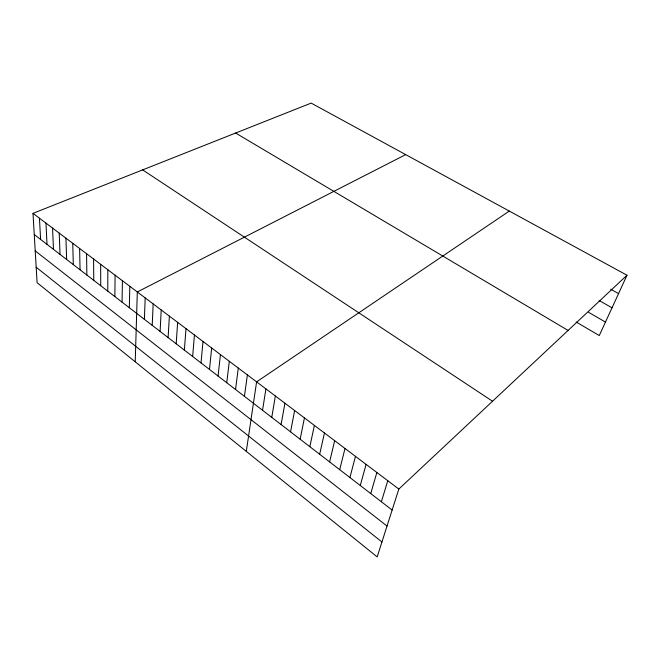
<?xml version="1.0" encoding="UTF-8"?>
<svg xmlns="http://www.w3.org/2000/svg" width="660" height="660" viewBox="0 0 660 660"><rect width="100%" height="100%" fill="white"/><g stroke="black" fill="none" stroke-linecap="round" stroke-linejoin="round"><path stroke-width="0.99" d="M107.761 291.134L107.836 269.742M114.873 296.604L115.087 275.212M122.059 302.14L122.413 280.731M129.327 307.733L129.822 286.316M135.226 361.812L137.313 291.959L405.685 154.621M144.392 319.333L145.192 297.899M152.204 325.347L153.161 303.905M160.108 331.427L161.221 309.977M168.102 337.582L169.381 316.132M176.187 343.802L177.639 322.352M184.371 350.105L185.996 328.647M192.646 356.474L194.444 335.016M201.019 362.917L202.999 341.467M209.492 369.443L211.662 347.993M218.072 376.043L220.432 354.601M226.751 382.726L229.309 361.292M235.537 389.491L238.293 368.057M244.423 396.33L247.385 374.913M246.304 451.374L256.6 381.859L509.297 211.084M262.54 410.281L265.922 388.888M271.763 417.376L275.368 396.008M281.102 424.57L284.93 403.21M290.565 431.846L294.624 410.512M300.143 439.222L304.433 417.912M309.845 446.688L314.383 425.403M319.671 454.253L324.448 432.993M329.62 461.917L334.653 440.69M339.702 469.672L344.998 448.478M349.915 477.535L355.476 456.373M360.261 485.504L366.094 464.384M370.747 493.573L376.86 472.494M381.373 501.748L387.775 480.719M627 275.228L398.838 489.052L377.182 556.9L37.092 282.686L33 213.345L311.157 103.1L627 275.228L599.272 335.56L576.122 321.989M610.673 289.22L618.552 293.609M599.148 300.506L612.026 307.808M588.613 312.337L605.476 322.072M235.628 133.039L568.087 330.437M142.659 169.884L492.541 401.23M33 213.345L398.838 489.052M34.254 234.547L392.139 510.04M35.211 250.882L387.024 526.061M36.176 267.242L381.942 541.984M39.451 218.212L40.598 239.431M45.977 223.121L47.008 244.365M52.561 228.088L53.476 249.348M59.218 233.104L60.019 254.389M65.942 238.177L66.627 259.471M72.74 243.301L73.309 264.611M79.612 248.474L80.058 269.808M86.559 253.704L86.872 275.055M93.572 258.992L93.761 280.36M100.666 264.338L100.724 285.714"/></g></svg>
